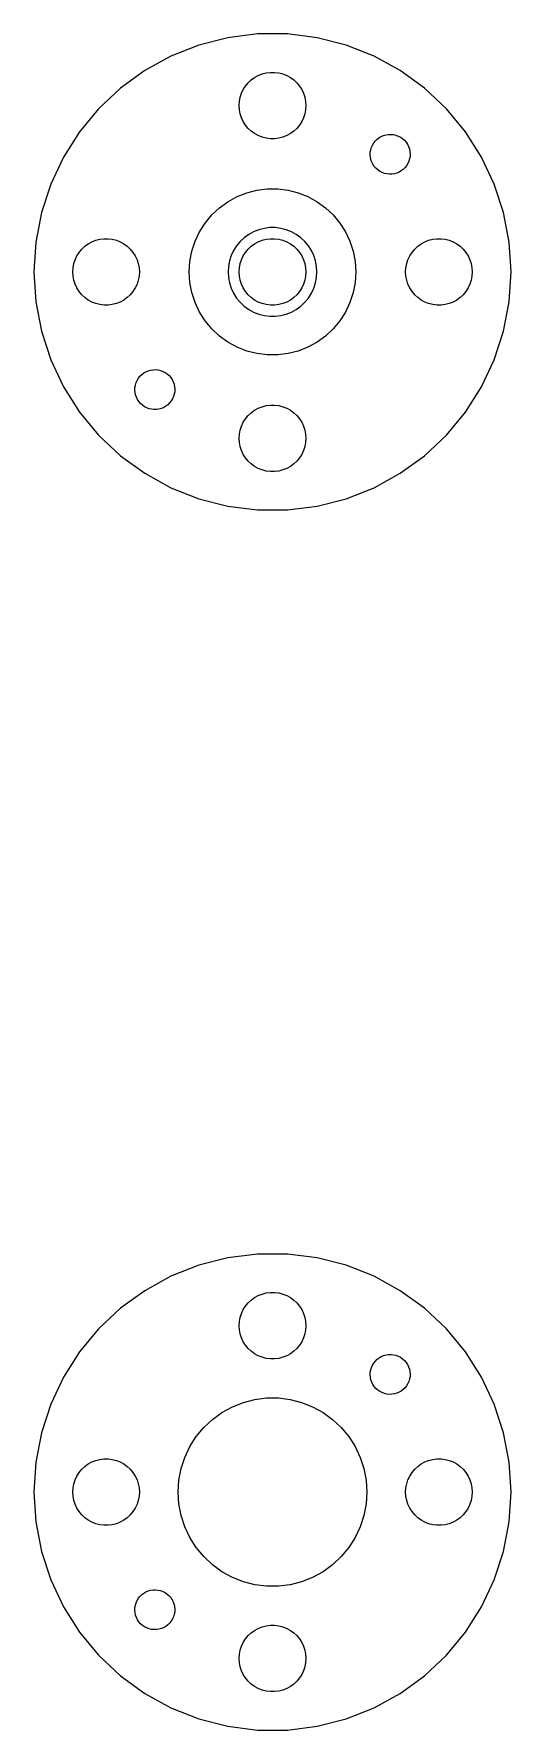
# Model space of a CAD drawing. Header units: metres. Extents: x -22 to 22, y -21 to 351.
# Drawn here: x -21.5 to 21.5, y 198.5 to 351.5 of the extents above; entities that cross this region are included whole.
import ezdxf

# ---------------------------------------------------------------- set-up
doc = ezdxf.new("R2010")
doc.units = ezdxf.units.M

msp = doc.modelspace()

# ---------------------------------------------------------------- linework, layer by layer
for p, q in [((-6.64386, 350.448), (-9.15425, 349.454)), ((-4.02869, 351.119), (-6.64386, 350.448)), ((-1.34999, 351.458), (-4.02869, 351.119)), ((1.34999, 351.458), (-1.34999, 351.458)), ((4.02869, 351.119), (1.34999, 351.458)), ((6.64386, 350.448), (4.02869, 351.119)), ((9.15425, 349.454), (6.64386, 350.448)), ((-9.15425, 349.454), (-11.5203, 348.153)), ((11.5203, 348.153), (9.15425, 349.454)), ((-11.5203, 348.153), (-13.7046, 346.566)), ((-2.1869, 347.054), (-1.91226, 347.312)), ((-1.91226, 347.312), (-1.60747, 347.533)), ((-1.60747, 347.533), (-1.27733, 347.714)), ((-1.27733, 347.714), (-0.927048, 347.853)), ((-0.927048, 347.853), (-0.562134, 347.947)), ((-0.562134, 347.947), (-0.18837, 347.994)), ((-0.18837, 347.994), (0.18837, 347.994)), ((0.18837, 347.994), (0.562134, 347.947)), ((0.562134, 347.947), (0.927048, 347.853)), ((0.927048, 347.853), (1.27733, 347.714)), ((1.27733, 347.714), (1.60747, 347.533)), ((1.60747, 347.533), (1.91226, 347.312)), ((1.91226, 347.312), (2.1869, 347.054)), ((13.7046, 346.566), (11.5203, 348.153)), ((-13.7046, 346.566), (-15.6728, 344.718)), ((-2.97633, 345.376), (-2.90575, 345.746)), ((-2.90575, 345.746), (-2.78932, 346.104)), ((-2.78932, 346.104), (-2.62891, 346.445)), ((-2.62891, 346.445), (-2.42705, 346.763)), ((-2.42705, 346.763), (-2.1869, 347.054)), ((2.1869, 347.054), (2.42705, 346.763)), ((2.42705, 346.763), (2.62891, 346.445)), ((2.62891, 346.445), (2.78932, 346.104)), ((2.78932, 346.104), (2.90575, 345.746)), ((2.90575, 345.746), (2.97633, 345.376)), ((15.6728, 344.718), (13.7046, 346.566)), ((-15.6728, 344.718), (-17.3939, 342.637)), ((-3, 345), (-2.97633, 345.376)), ((-2.97633, 344.624), (-3, 345)), ((-2.90575, 344.254), (-2.97633, 344.624)), ((-2.78932, 343.896), (-2.90575, 344.254)), ((2.90575, 344.254), (2.78932, 343.896)), ((2.97633, 344.624), (2.90575, 344.254)), ((2.97633, 345.376), (3, 345)), ((3, 345), (2.97633, 344.624)), ((17.3939, 342.637), (15.6728, 344.718)), ((-17.3939, 342.637), (-18.8406, 340.358)), ((-2.62891, 343.555), (-2.78932, 343.896)), ((-2.42705, 343.237), (-2.62891, 343.555)), ((-2.1869, 342.946), (-2.42705, 343.237)), ((-1.91226, 342.688), (-2.1869, 342.946)), ((-1.60747, 342.467), (-1.91226, 342.688)), ((1.91226, 342.688), (1.60747, 342.467)), ((2.1869, 342.946), (1.91226, 342.688)), ((2.42705, 343.237), (2.1869, 342.946)), ((2.62891, 343.555), (2.42705, 343.237)), ((2.78932, 343.896), (2.62891, 343.555)), ((18.8406, 340.358), (17.3939, 342.637)), ((-1.27733, 342.286), (-1.60747, 342.467)), ((-0.927048, 342.147), (-1.27733, 342.286)), ((-0.562134, 342.053), (-0.927048, 342.147)), ((-0.18837, 342.006), (-0.562134, 342.053)), ((0.18837, 342.006), (-0.18837, 342.006)), ((0.562134, 342.053), (0.18837, 342.006)), ((0.927048, 342.147), (0.562134, 342.053)), ((1.27733, 342.286), (0.927048, 342.147)), ((1.60747, 342.467), (1.27733, 342.286)), ((8.81685, 340.795), (8.85455, 341.018)), ((8.85455, 341.018), (8.91989, 341.234)), ((8.91989, 341.234), (9.01183, 341.441)), ((9.01183, 341.441), (9.12892, 341.634)), ((9.12892, 341.634), (9.26933, 341.811)), ((9.26933, 341.811), (9.43083, 341.97)), ((9.43083, 341.97), (9.61089, 342.106)), ((9.61089, 342.106), (9.80666, 342.219)), ((9.80666, 342.219), (10.015, 342.307)), ((10.015, 342.307), (10.2328, 342.368)), ((10.2328, 342.368), (10.4564, 342.401)), ((10.4564, 342.401), (10.6824, 342.405)), ((10.6824, 342.405), (10.9072, 342.382)), ((10.9072, 342.382), (11.1272, 342.33)), ((11.1272, 342.33), (11.3391, 342.251)), ((11.3391, 342.251), (11.5394, 342.147)), ((11.5394, 342.147), (11.7251, 342.018)), ((11.7251, 342.018), (11.8931, 341.866)), ((11.8931, 341.866), (12.0407, 341.695)), ((12.0407, 341.695), (12.1658, 341.507)), ((12.1658, 341.507), (12.2663, 341.305)), ((12.2663, 341.305), (12.3407, 341.091)), ((12.3407, 341.091), (12.3877, 340.87)), ((-18.8406, 340.358), (-19.9902, 337.915)), ((8.80739, 340.569), (8.81685, 340.795)), ((8.82631, 340.344), (8.80739, 340.569)), ((8.87331, 340.123), (8.82631, 340.344)), ((8.94765, 339.909), (8.87331, 340.123)), ((9.04814, 339.707), (8.94765, 339.909)), ((9.17323, 339.519), (9.04814, 339.707)), ((9.32094, 339.348), (9.17323, 339.519)), ((12.0851, 339.58), (11.9447, 339.403)), ((12.2022, 339.773), (12.0851, 339.58)), ((12.2941, 339.98), (12.2022, 339.773)), ((12.3594, 340.196), (12.2941, 339.98)), ((12.3971, 340.419), (12.3594, 340.196)), ((12.3877, 340.87), (12.4066, 340.645)), ((12.4066, 340.645), (12.3971, 340.419)), ((19.9902, 337.915), (18.8406, 340.358)), ((9.48892, 339.196), (9.32094, 339.348)), ((9.67455, 339.067), (9.48892, 339.196)), ((9.87486, 338.963), (9.67455, 339.067)), ((10.0867, 338.884), (9.87486, 338.963)), ((10.3068, 338.832), (10.0867, 338.884)), ((10.5316, 338.809), (10.3068, 338.832)), ((10.7576, 338.813), (10.5316, 338.809)), ((10.9812, 338.846), (10.7576, 338.813)), ((11.199, 338.907), (10.9812, 338.846)), ((11.4073, 338.995), (11.199, 338.907)), ((11.6031, 339.108), (11.4073, 338.995)), ((11.7832, 339.244), (11.6031, 339.108)), ((11.9447, 339.403), (11.7832, 339.244)), ((-19.9902, 337.915), (-20.8245, 335.347)), ((-4.01869, 336.332), (-3.19334, 336.786)), ((-3.19334, 336.786), (-2.31763, 337.133)), ((-2.31763, 337.133), (-1.40535, 337.367)), ((-1.40535, 337.367), (-0.470917, 337.485)), ((-0.470917, 337.485), (0.470917, 337.485)), ((0.470917, 337.485), (1.40535, 337.367)), ((1.40535, 337.367), (2.31763, 337.133)), ((2.31763, 337.133), (3.19334, 336.786)), ((3.19334, 336.786), (4.01869, 336.332)), ((20.8245, 335.347), (19.9902, 337.915)), ((-20.8245, 335.347), (-21.3305, 332.695)), ((-6.06763, 334.408), (-5.46725, 335.134)), ((-5.46725, 335.134), (-4.78067, 335.779)), ((-4.78067, 335.779), (-4.01869, 336.332)), ((4.01869, 336.332), (4.78067, 335.779)), ((4.78067, 335.779), (5.46725, 335.134)), ((5.46725, 335.134), (6.06763, 334.408)), ((21.3305, 332.695), (20.8245, 335.347)), ((-6.97331, 332.761), (-6.5723, 333.613)), ((-6.5723, 333.613), (-6.06763, 334.408)), ((-2.1433, 333.377), (-2.54968, 333.082)), ((-1.70311, 333.619), (-2.1433, 333.377)), ((-1.23605, 333.804), (-1.70311, 333.619)), ((-0.749512, 333.929), (-1.23605, 333.804)), ((-0.25116, 333.992), (-0.749512, 333.929)), ((0.25116, 333.992), (-0.25116, 333.992)), ((0.749512, 333.929), (0.25116, 333.992)), ((1.23605, 333.804), (0.749512, 333.929)), ((1.70311, 333.619), (1.23605, 333.804)), ((2.1433, 333.377), (1.70311, 333.619)), ((2.54968, 333.082), (2.1433, 333.377)), ((6.06763, 334.408), (6.5723, 333.613)), ((6.5723, 333.613), (6.97331, 332.761)), ((-21.3305, 332.695), (-21.5, 330)), ((-17.427, 331.763), (-17.1869, 332.054)), ((-17.1869, 332.054), (-16.9123, 332.312)), ((-16.9123, 332.312), (-16.6075, 332.533)), ((-16.6075, 332.533), (-16.2773, 332.714)), ((-16.2773, 332.714), (-15.927, 332.853)), ((-15.927, 332.853), (-15.5621, 332.947)), ((-15.5621, 332.947), (-15.1884, 332.994)), ((-15.1884, 332.994), (-14.8116, 332.994)), ((-14.8116, 332.994), (-14.4379, 332.947)), ((-14.4379, 332.947), (-14.0729, 332.853)), ((-14.0729, 332.853), (-13.7227, 332.714)), ((-13.7227, 332.714), (-13.3925, 332.533)), ((-13.3925, 332.533), (-13.0877, 332.312)), ((-13.0877, 332.312), (-12.8131, 332.054)), ((-12.8131, 332.054), (-12.5729, 331.763)), ((-7.44086, 330.94), (-7.26436, 331.865)), ((-7.26436, 331.865), (-6.97331, 332.761)), ((-3.50522, 331.927), (-3.7191, 331.472)), ((-3.23605, 332.351), (-3.50522, 331.927)), ((-2.91586, 332.738), (-3.23605, 332.351)), ((-2.54968, 333.082), (-2.91586, 332.738)), ((-2.42705, 331.763), (-2.1869, 332.054)), ((-2.1869, 332.054), (-1.91226, 332.312)), ((-1.91226, 332.312), (-1.60747, 332.533)), ((-1.60747, 332.533), (-1.27733, 332.714)), ((-1.27733, 332.714), (-0.927048, 332.853)), ((-0.927048, 332.853), (-0.562134, 332.947)), ((-0.562134, 332.947), (-0.18837, 332.994)), ((-0.18837, 332.994), (0.18837, 332.994)), ((0.18837, 332.994), (0.562134, 332.947)), ((0.562134, 332.947), (0.927048, 332.853)), ((0.927048, 332.853), (1.27733, 332.714)), ((1.27733, 332.714), (1.60747, 332.533)), ((1.60747, 332.533), (1.91226, 332.312)), ((1.91226, 332.312), (2.1869, 332.054)), ((2.1869, 332.054), (2.42705, 331.763)), ((2.91586, 332.738), (2.54968, 333.082)), ((3.23605, 332.351), (2.91586, 332.738)), ((3.50522, 331.927), (3.23605, 332.351)), ((3.7191, 331.472), (3.50522, 331.927)), ((6.97331, 332.761), (7.26436, 331.865)), ((7.26436, 331.865), (7.44086, 330.94)), ((12.5729, 331.763), (12.8131, 332.054)), ((12.8131, 332.054), (13.0877, 332.312)), ((13.0877, 332.312), (13.3925, 332.533)), ((13.3925, 332.533), (13.7227, 332.714)), ((13.7227, 332.714), (14.0729, 332.853)), ((14.0729, 332.853), (14.4379, 332.947)), ((14.4379, 332.947), (14.8116, 332.994)), ((14.8116, 332.994), (15.1884, 332.994)), ((15.1884, 332.994), (15.5621, 332.947)), ((15.5621, 332.947), (15.927, 332.853)), ((15.927, 332.853), (16.2773, 332.714)), ((16.2773, 332.714), (16.6075, 332.533)), ((16.6075, 332.533), (16.9123, 332.312)), ((16.9123, 332.312), (17.1869, 332.054)), ((17.1869, 332.054), (17.427, 331.763)), ((21.5, 330), (21.3305, 332.695)), ((-18, 330), (-17.9763, 330.376)), ((-17.9763, 330.376), (-17.9057, 330.746)), ((-17.9057, 330.746), (-17.7893, 331.104)), ((-17.7893, 331.104), (-17.6289, 331.445)), ((-17.6289, 331.445), (-17.427, 331.763)), ((-12.5729, 331.763), (-12.3711, 331.445)), ((-12.3711, 331.445), (-12.2107, 331.104)), ((-12.2107, 331.104), (-12.0942, 330.746)), ((-12.0942, 330.746), (-12.0237, 330.376)), ((-12.0237, 330.376), (-12, 330)), ((-7.5, 330), (-7.44086, 330.94)), ((-3.96844, 330.501), (-4, 330)), ((-3.87433, 330.995), (-3.96844, 330.501)), ((-3.7191, 331.472), (-3.87433, 330.995)), ((-3, 330), (-2.97633, 330.376)), ((-2.97633, 330.376), (-2.90575, 330.746)), ((-2.90575, 330.746), (-2.78932, 331.104)), ((-2.78932, 331.104), (-2.62891, 331.445)), ((-2.62891, 331.445), (-2.42705, 331.763)), ((2.42705, 331.763), (2.62891, 331.445)), ((2.62891, 331.445), (2.78932, 331.104)), ((2.78932, 331.104), (2.90575, 330.746)), ((2.90575, 330.746), (2.97633, 330.376)), ((2.97633, 330.376), (3, 330)), ((3.87433, 330.995), (3.7191, 331.472)), ((3.96844, 330.501), (3.87433, 330.995)), ((4, 330), (3.96844, 330.501)), ((7.44086, 330.94), (7.5, 330)), ((12, 330), (12.0237, 330.376)), ((12.0237, 330.376), (12.0942, 330.746)), ((12.0942, 330.746), (12.2107, 331.104)), ((12.2107, 331.104), (12.3711, 331.445)), ((12.3711, 331.445), (12.5729, 331.763)), ((17.427, 331.763), (17.6289, 331.445)), ((17.6289, 331.445), (17.7893, 331.104)), ((17.7893, 331.104), (17.9057, 330.746)), ((17.9057, 330.746), (17.9763, 330.376)), ((17.9763, 330.376), (18, 330)), ((-21.5, 330), (-21.3305, 327.305)), ((-17.9763, 329.624), (-18, 330)), ((-17.9057, 329.254), (-17.9763, 329.624)), ((-17.7893, 328.896), (-17.9057, 329.254)), ((-17.6289, 328.555), (-17.7893, 328.896)), ((-12.2107, 328.896), (-12.3711, 328.555)), ((-12.0942, 329.254), (-12.2107, 328.896)), ((-12.0237, 329.624), (-12.0942, 329.254)), ((-12, 330), (-12.0237, 329.624)), ((-7.44086, 329.06), (-7.5, 330)), ((-7.26436, 328.135), (-7.44086, 329.06)), ((-4, 330), (-3.96844, 329.499)), ((-3.96844, 329.499), (-3.87433, 329.005)), ((-3.87433, 329.005), (-3.7191, 328.528)), ((-2.97633, 329.624), (-3, 330)), ((-2.90575, 329.254), (-2.97633, 329.624)), ((-2.78932, 328.896), (-2.90575, 329.254)), ((-2.62891, 328.555), (-2.78932, 328.896)), ((2.78932, 328.896), (2.62891, 328.555)), ((2.90575, 329.254), (2.78932, 328.896)), ((2.97633, 329.624), (2.90575, 329.254)), ((3, 330), (2.97633, 329.624)), ((3.7191, 328.528), (3.87433, 329.005)), ((3.87433, 329.005), (3.96844, 329.499)), ((3.96844, 329.499), (4, 330)), ((7.44086, 329.06), (7.26436, 328.135)), ((7.5, 330), (7.44086, 329.06)), ((12.0237, 329.624), (12, 330)), ((12.0942, 329.254), (12.0237, 329.624)), ((12.2107, 328.896), (12.0942, 329.254)), ((12.3711, 328.555), (12.2107, 328.896)), ((17.7893, 328.896), (17.6289, 328.555)), ((17.9057, 329.254), (17.7893, 328.896)), ((17.9763, 329.624), (17.9057, 329.254)), ((18, 330), (17.9763, 329.624)), ((21.3305, 327.305), (21.5, 330)), ((-21.3305, 327.305), (-20.8245, 324.653)), ((-17.427, 328.237), (-17.6289, 328.555)), ((-17.1869, 327.946), (-17.427, 328.237)), ((-16.9123, 327.688), (-17.1869, 327.946)), ((-16.6075, 327.467), (-16.9123, 327.688)), ((-16.2773, 327.286), (-16.6075, 327.467)), ((-15.927, 327.147), (-16.2773, 327.286)), ((-13.7227, 327.286), (-14.0729, 327.147)), ((-13.3925, 327.467), (-13.7227, 327.286)), ((-13.0877, 327.688), (-13.3925, 327.467)), ((-12.8131, 327.946), (-13.0877, 327.688)), ((-12.5729, 328.237), (-12.8131, 327.946)), ((-12.3711, 328.555), (-12.5729, 328.237)), ((-6.97331, 327.239), (-7.26436, 328.135)), ((-3.7191, 328.528), (-3.50522, 328.073)), ((-3.50522, 328.073), (-3.23605, 327.649)), ((-3.23605, 327.649), (-2.91586, 327.262)), ((-2.91586, 327.262), (-2.54968, 326.918)), ((-2.42705, 328.237), (-2.62891, 328.555)), ((-2.1869, 327.946), (-2.42705, 328.237)), ((-1.91226, 327.688), (-2.1869, 327.946)), ((-1.60747, 327.467), (-1.91226, 327.688)), ((-1.27733, 327.286), (-1.60747, 327.467)), ((-0.927048, 327.147), (-1.27733, 327.286)), ((1.27733, 327.286), (0.927048, 327.147)), ((1.60747, 327.467), (1.27733, 327.286)), ((1.91226, 327.688), (1.60747, 327.467)), ((2.1869, 327.946), (1.91226, 327.688)), ((2.42705, 328.237), (2.1869, 327.946)), ((2.62891, 328.555), (2.42705, 328.237)), ((2.54968, 326.918), (2.91586, 327.262)), ((2.91586, 327.262), (3.23605, 327.649)), ((3.23605, 327.649), (3.50522, 328.073)), ((3.50522, 328.073), (3.7191, 328.528)), ((7.26436, 328.135), (6.97331, 327.239)), ((12.5729, 328.237), (12.3711, 328.555)), ((12.8131, 327.946), (12.5729, 328.237)), ((13.0877, 327.688), (12.8131, 327.946)), ((13.3925, 327.467), (13.0877, 327.688)), ((13.7227, 327.286), (13.3925, 327.467)), ((14.0729, 327.147), (13.7227, 327.286)), ((16.2773, 327.286), (15.927, 327.147)), ((16.6075, 327.467), (16.2773, 327.286)), ((16.9123, 327.688), (16.6075, 327.467)), ((17.1869, 327.946), (16.9123, 327.688)), ((17.427, 328.237), (17.1869, 327.946)), ((17.6289, 328.555), (17.427, 328.237)), ((20.8245, 324.653), (21.3305, 327.305)), ((-15.5621, 327.053), (-15.927, 327.147)), ((-15.1884, 327.006), (-15.5621, 327.053)), ((-14.8116, 327.006), (-15.1884, 327.006)), ((-14.4379, 327.053), (-14.8116, 327.006)), ((-14.0729, 327.147), (-14.4379, 327.053)), ((-6.5723, 326.387), (-6.97331, 327.239)), ((-6.06763, 325.592), (-6.5723, 326.387)), ((-2.54968, 326.918), (-2.1433, 326.623)), ((-2.1433, 326.623), (-1.70311, 326.381)), ((-1.70311, 326.381), (-1.23605, 326.196)), ((-1.23605, 326.196), (-0.749512, 326.071)), ((-0.562134, 327.053), (-0.927048, 327.147)), ((-0.749512, 326.071), (-0.25116, 326.008)), ((-0.18837, 327.006), (-0.562134, 327.053)), ((-0.25116, 326.008), (0.25116, 326.008)), ((0.18837, 327.006), (-0.18837, 327.006)), ((0.562134, 327.053), (0.18837, 327.006)), ((0.25116, 326.008), (0.749512, 326.071)), ((0.927048, 327.147), (0.562134, 327.053)), ((0.749512, 326.071), (1.23605, 326.196)), ((1.23605, 326.196), (1.70311, 326.381)), ((1.70311, 326.381), (2.1433, 326.623)), ((2.1433, 326.623), (2.54968, 326.918)), ((6.5723, 326.387), (6.06763, 325.592)), ((6.97331, 327.239), (6.5723, 326.387)), ((14.4379, 327.053), (14.0729, 327.147)), ((14.8116, 327.006), (14.4379, 327.053)), ((15.1884, 327.006), (14.8116, 327.006)), ((15.5621, 327.053), (15.1884, 327.006)), ((15.927, 327.147), (15.5621, 327.053)), ((-20.8245, 324.653), (-19.9902, 322.085)), ((-5.46725, 324.866), (-6.06763, 325.592)), ((-4.78067, 324.221), (-5.46725, 324.866)), ((-4.01869, 323.668), (-4.78067, 324.221)), ((4.78067, 324.221), (4.01869, 323.668)), ((5.46725, 324.866), (4.78067, 324.221)), ((6.06763, 325.592), (5.46725, 324.866)), ((19.9902, 322.085), (20.8245, 324.653)), ((-3.19334, 323.214), (-4.01869, 323.668)), ((-2.31763, 322.867), (-3.19334, 323.214)), ((-1.40535, 322.633), (-2.31763, 322.867)), ((2.31763, 322.867), (1.40535, 322.633)), ((3.19334, 323.214), (2.31763, 322.867)), ((4.01869, 323.668), (3.19334, 323.214)), ((-19.9902, 322.085), (-18.8406, 319.642)), ((-11.199, 321.093), (-10.9812, 321.154)), ((-10.9812, 321.154), (-10.7576, 321.187)), ((-10.7576, 321.187), (-10.5316, 321.191)), ((-10.5316, 321.191), (-10.3068, 321.168)), ((-10.3068, 321.168), (-10.0867, 321.116)), ((-0.470917, 322.515), (-1.40535, 322.633)), ((0.470917, 322.515), (-0.470917, 322.515)), ((1.40535, 322.633), (0.470917, 322.515)), ((18.8406, 319.642), (19.9902, 322.085)), ((-18.8406, 319.642), (-17.3939, 317.363)), ((-12.3971, 319.581), (-12.3594, 319.804)), ((-12.3594, 319.804), (-12.2941, 320.02)), ((-12.2941, 320.02), (-12.2022, 320.227)), ((-12.2022, 320.227), (-12.0851, 320.42)), ((-12.0851, 320.42), (-11.9447, 320.597)), ((-11.9447, 320.597), (-11.7832, 320.756)), ((-11.7832, 320.756), (-11.6031, 320.892)), ((-11.6031, 320.892), (-11.4073, 321.005)), ((-11.4073, 321.005), (-11.199, 321.093)), ((-10.0867, 321.116), (-9.87486, 321.037)), ((-9.87486, 321.037), (-9.67455, 320.933)), ((-9.67455, 320.933), (-9.48892, 320.804)), ((-9.48892, 320.804), (-9.32094, 320.652)), ((-9.32094, 320.652), (-9.17323, 320.481)), ((-9.17323, 320.481), (-9.04814, 320.293)), ((-9.04814, 320.293), (-8.94765, 320.091)), ((-8.94765, 320.091), (-8.87331, 319.877)), ((-8.87331, 319.877), (-8.82631, 319.656)), ((-8.82631, 319.656), (-8.80739, 319.431)), ((17.3939, 317.363), (18.8406, 319.642)), ((-12.4066, 319.355), (-12.3971, 319.581)), ((-12.3877, 319.13), (-12.4066, 319.355)), ((-12.3407, 318.909), (-12.3877, 319.13)), ((-12.2663, 318.695), (-12.3407, 318.909)), ((-12.1658, 318.493), (-12.2663, 318.695)), ((-12.0407, 318.305), (-12.1658, 318.493)), ((-11.8931, 318.134), (-12.0407, 318.305)), ((-11.7251, 317.982), (-11.8931, 318.134)), ((-9.26933, 318.189), (-9.43083, 318.03)), ((-9.12892, 318.366), (-9.26933, 318.189)), ((-9.01183, 318.559), (-9.12892, 318.366)), ((-8.91989, 318.766), (-9.01183, 318.559)), ((-8.85455, 318.982), (-8.91989, 318.766)), ((-8.81685, 319.205), (-8.85455, 318.982)), ((-8.80739, 319.431), (-8.81685, 319.205)), ((-17.3939, 317.363), (-15.6728, 315.282)), ((-11.5394, 317.853), (-11.7251, 317.982)), ((-11.3391, 317.749), (-11.5394, 317.853)), ((-11.1272, 317.67), (-11.3391, 317.749)), ((-10.9072, 317.618), (-11.1272, 317.67)), ((-10.6824, 317.595), (-10.9072, 317.618)), ((-10.4564, 317.599), (-10.6824, 317.595)), ((-10.2328, 317.632), (-10.4564, 317.599)), ((-10.015, 317.693), (-10.2328, 317.632)), ((-9.80666, 317.781), (-10.015, 317.693)), ((-9.61089, 317.894), (-9.80666, 317.781)), ((-9.43083, 318.03), (-9.61089, 317.894)), ((-2.62891, 316.445), (-2.42705, 316.763)), ((-2.42705, 316.763), (-2.1869, 317.054)), ((-2.1869, 317.054), (-1.91226, 317.312)), ((-1.91226, 317.312), (-1.60747, 317.533)), ((-1.60747, 317.533), (-1.27733, 317.714)), ((-1.27733, 317.714), (-0.927048, 317.853)), ((-0.927048, 317.853), (-0.562134, 317.947)), ((-0.562134, 317.947), (-0.18837, 317.994)), ((-0.18837, 317.994), (0.18837, 317.994)), ((0.18837, 317.994), (0.562134, 317.947)), ((0.562134, 317.947), (0.927048, 317.853)), ((0.927048, 317.853), (1.27733, 317.714)), ((1.27733, 317.714), (1.60747, 317.533)), ((1.60747, 317.533), (1.91226, 317.312)), ((1.91226, 317.312), (2.1869, 317.054)), ((2.1869, 317.054), (2.42705, 316.763)), ((2.42705, 316.763), (2.62891, 316.445)), ((15.6728, 315.282), (17.3939, 317.363)), ((-15.6728, 315.282), (-13.7046, 313.434)), ((-3, 315), (-2.97633, 315.376)), ((-2.97633, 315.376), (-2.90575, 315.746)), ((-2.90575, 315.746), (-2.78932, 316.104)), ((-2.78932, 316.104), (-2.62891, 316.445)), ((2.62891, 316.445), (2.78932, 316.104)), ((2.78932, 316.104), (2.90575, 315.746)), ((2.90575, 315.746), (2.97633, 315.376)), ((2.97633, 315.376), (3, 315)), ((13.7046, 313.434), (15.6728, 315.282)), ((-2.97633, 314.624), (-3, 315)), ((-2.90575, 314.254), (-2.97633, 314.624)), ((-2.78932, 313.896), (-2.90575, 314.254)), ((-2.62891, 313.555), (-2.78932, 313.896)), ((-2.42705, 313.237), (-2.62891, 313.555)), ((2.62891, 313.555), (2.42705, 313.237)), ((2.78932, 313.896), (2.62891, 313.555)), ((2.90575, 314.254), (2.78932, 313.896)), ((2.97633, 314.624), (2.90575, 314.254)), ((3, 315), (2.97633, 314.624)), ((-13.7046, 313.434), (-11.5203, 311.847)), ((-2.1869, 312.946), (-2.42705, 313.237)), ((-1.91226, 312.688), (-2.1869, 312.946)), ((-1.60747, 312.467), (-1.91226, 312.688)), ((-1.27733, 312.286), (-1.60747, 312.467)), ((-0.927048, 312.147), (-1.27733, 312.286)), ((-0.562134, 312.053), (-0.927048, 312.147)), ((-0.18837, 312.006), (-0.562134, 312.053)), ((0.18837, 312.006), (-0.18837, 312.006)), ((0.562134, 312.053), (0.18837, 312.006)), ((0.927048, 312.147), (0.562134, 312.053)), ((1.27733, 312.286), (0.927048, 312.147)), ((1.60747, 312.467), (1.27733, 312.286)), ((1.91226, 312.688), (1.60747, 312.467)), ((2.1869, 312.946), (1.91226, 312.688)), ((2.42705, 313.237), (2.1869, 312.946)), ((11.5203, 311.847), (13.7046, 313.434)), ((-11.5203, 311.847), (-9.15425, 310.546)), ((-9.15425, 310.546), (-6.64386, 309.552)), ((6.64386, 309.552), (9.15425, 310.546)), ((9.15425, 310.546), (11.5203, 311.847)), ((-6.64386, 309.552), (-4.02869, 308.881)), ((4.02869, 308.881), (6.64386, 309.552)), ((-4.02869, 308.881), (-1.34999, 308.542)), ((-1.34999, 308.542), (1.34999, 308.542)), ((1.34999, 308.542), (4.02869, 308.881)), ((-6.64386, 240.448), (-9.15425, 239.454)), ((-4.02869, 241.119), (-6.64386, 240.448)), ((-1.34999, 241.458), (-4.02869, 241.119)), ((1.34999, 241.458), (-1.34999, 241.458)), ((4.02869, 241.119), (1.34999, 241.458)), ((6.64386, 240.448), (4.02869, 241.119)), ((9.15425, 239.454), (6.64386, 240.448)), ((-9.15425, 239.454), (-11.5203, 238.153)), ((11.5203, 238.153), (9.15425, 239.454)), ((-11.5203, 238.153), (-13.7046, 236.566)), ((-2.42705, 236.763), (-2.1869, 237.054)), ((-2.1869, 237.054), (-1.91226, 237.312)), ((-1.91226, 237.312), (-1.60747, 237.533)), ((-1.60747, 237.533), (-1.27733, 237.714)), ((-1.27733, 237.714), (-0.927048, 237.853)), ((-0.927048, 237.853), (-0.562134, 237.947)), ((-0.562134, 237.947), (-0.18837, 237.994)), ((-0.18837, 237.994), (0.18837, 237.994)), ((0.18837, 237.994), (0.562134, 237.947)), ((0.562134, 237.947), (0.927048, 237.853)), ((0.927048, 237.853), (1.27733, 237.714)), ((1.27733, 237.714), (1.60747, 237.533)), ((1.60747, 237.533), (1.91226, 237.312)), ((1.91226, 237.312), (2.1869, 237.054)), ((2.1869, 237.054), (2.42705, 236.763)), ((13.7046, 236.566), (11.5203, 238.153)), ((-13.7046, 236.566), (-15.6728, 234.718)), ((-2.97633, 235.376), (-2.90575, 235.746)), ((-2.90575, 235.746), (-2.78932, 236.104)), ((-2.78932, 236.104), (-2.62891, 236.445)), ((-2.62891, 236.445), (-2.42705, 236.763)), ((2.42705, 236.763), (2.62891, 236.445)), ((2.62891, 236.445), (2.78932, 236.104)), ((2.78932, 236.104), (2.90575, 235.746)), ((2.90575, 235.746), (2.97633, 235.376)), ((15.6728, 234.718), (13.7046, 236.566)), ((-15.6728, 234.718), (-17.3939, 232.637)), ((-3, 235), (-2.97633, 235.376)), ((-2.97633, 234.624), (-3, 235)), ((-2.90575, 234.254), (-2.97633, 234.624)), ((-2.78932, 233.896), (-2.90575, 234.254)), ((2.90575, 234.254), (2.78932, 233.896)), ((2.97633, 234.624), (2.90575, 234.254)), ((2.97633, 235.376), (3, 235)), ((3, 235), (2.97633, 234.624)), ((17.3939, 232.637), (15.6728, 234.718)), ((-17.3939, 232.637), (-18.8406, 230.358)), ((-2.62891, 233.555), (-2.78932, 233.896)), ((-2.42705, 233.237), (-2.62891, 233.555)), ((-2.1869, 232.946), (-2.42705, 233.237)), ((-1.91226, 232.688), (-2.1869, 232.946)), ((-1.60747, 232.467), (-1.91226, 232.688)), ((-1.27733, 232.286), (-1.60747, 232.467)), ((1.60747, 232.467), (1.27733, 232.286)), ((1.91226, 232.688), (1.60747, 232.467)), ((2.1869, 232.946), (1.91226, 232.688)), ((2.42705, 233.237), (2.1869, 232.946)), ((2.62891, 233.555), (2.42705, 233.237)), ((2.78932, 233.896), (2.62891, 233.555)), ((18.8406, 230.358), (17.3939, 232.637)), ((-0.927048, 232.147), (-1.27733, 232.286)), ((-0.562134, 232.053), (-0.927048, 232.147)), ((-0.18837, 232.006), (-0.562134, 232.053)), ((0.18837, 232.006), (-0.18837, 232.006)), ((0.562134, 232.053), (0.18837, 232.006)), ((0.927048, 232.147), (0.562134, 232.053)), ((1.27733, 232.286), (0.927048, 232.147)), ((8.81685, 230.795), (8.85455, 231.018)), ((8.85455, 231.018), (8.91989, 231.234)), ((8.91989, 231.234), (9.01183, 231.441)), ((9.01183, 231.441), (9.12892, 231.634)), ((9.12892, 231.634), (9.26933, 231.811)), ((9.26933, 231.811), (9.43083, 231.97)), ((9.43083, 231.97), (9.61089, 232.106)), ((9.61089, 232.106), (9.80666, 232.219)), ((9.80666, 232.219), (10.015, 232.307)), ((10.015, 232.307), (10.2328, 232.368)), ((10.2328, 232.368), (10.4564, 232.401)), ((10.4564, 232.401), (10.6824, 232.405)), ((10.6824, 232.405), (10.9072, 232.382)), ((10.9072, 232.382), (11.1272, 232.33)), ((11.1272, 232.33), (11.3391, 232.251)), ((11.3391, 232.251), (11.5394, 232.147)), ((11.5394, 232.147), (11.7251, 232.018)), ((11.7251, 232.018), (11.8931, 231.866)), ((11.8931, 231.866), (12.0407, 231.695)), ((12.0407, 231.695), (12.1658, 231.507)), ((12.1658, 231.507), (12.2663, 231.305)), ((12.2663, 231.305), (12.3407, 231.091)), ((12.3407, 231.091), (12.3877, 230.87)), ((-18.8406, 230.358), (-19.9902, 227.915)), ((8.80739, 230.569), (8.81685, 230.795)), ((8.82631, 230.344), (8.80739, 230.569)), ((8.87331, 230.123), (8.82631, 230.344)), ((8.94765, 229.909), (8.87331, 230.123)), ((9.04814, 229.707), (8.94765, 229.909)), ((9.17323, 229.519), (9.04814, 229.707)), ((9.32094, 229.348), (9.17323, 229.519)), ((11.9447, 229.403), (11.7832, 229.244)), ((12.0851, 229.58), (11.9447, 229.403)), ((12.2022, 229.773), (12.0851, 229.58)), ((12.2941, 229.98), (12.2022, 229.773)), ((12.3594, 230.196), (12.2941, 229.98)), ((12.3971, 230.419), (12.3594, 230.196)), ((12.3877, 230.87), (12.4066, 230.645)), ((12.4066, 230.645), (12.3971, 230.419)), ((19.9902, 227.915), (18.8406, 230.358)), ((-19.9902, 227.915), (-20.8245, 225.347)), ((-3.61911, 227.691), (-2.62663, 228.084)), ((-2.62663, 228.084), (-1.59273, 228.349)), ((-1.59273, 228.349), (-0.533707, 228.483)), ((-0.533707, 228.483), (0.533707, 228.483)), ((0.533707, 228.483), (1.59273, 228.349)), ((1.59273, 228.349), (2.62663, 228.084)), ((2.62663, 228.084), (3.61911, 227.691)), ((9.48892, 229.196), (9.32094, 229.348)), ((9.67455, 229.067), (9.48892, 229.196)), ((9.87486, 228.963), (9.67455, 229.067)), ((10.0867, 228.884), (9.87486, 228.963)), ((10.3068, 228.832), (10.0867, 228.884)), ((10.5316, 228.809), (10.3068, 228.832)), ((10.7576, 228.813), (10.5316, 228.809)), ((10.9812, 228.846), (10.7576, 228.813)), ((11.199, 228.907), (10.9812, 228.846)), ((11.4073, 228.995), (11.199, 228.907)), ((11.6031, 229.108), (11.4073, 228.995)), ((11.7832, 229.244), (11.6031, 229.108)), ((20.8245, 225.347), (19.9902, 227.915)), ((-6.19623, 225.819), (-5.41809, 226.549)), ((-5.41809, 226.549), (-4.55452, 227.177)), ((-4.55452, 227.177), (-3.61911, 227.691)), ((3.61911, 227.691), (4.55452, 227.177)), ((4.55452, 227.177), (5.41809, 226.549)), ((5.41809, 226.549), (6.19623, 225.819)), ((-20.8245, 225.347), (-21.3305, 222.695)), ((-7.44859, 224.095), (-6.87663, 224.996)), ((-6.87663, 224.996), (-6.19623, 225.819)), ((6.19623, 225.819), (6.87663, 224.996)), ((6.87663, 224.996), (7.44859, 224.095)), ((21.3305, 222.695), (20.8245, 225.347)), ((-7.90309, 223.129), (-7.44859, 224.095)), ((7.44859, 224.095), (7.90309, 223.129)), ((-21.3305, 222.695), (-21.5, 220)), ((-17.6289, 221.445), (-17.427, 221.763)), ((-17.427, 221.763), (-17.1869, 222.054)), ((-17.1869, 222.054), (-16.9123, 222.312)), ((-16.9123, 222.312), (-16.6075, 222.533)), ((-16.6075, 222.533), (-16.2773, 222.714)), ((-16.2773, 222.714), (-15.927, 222.853)), ((-15.927, 222.853), (-15.5621, 222.947)), ((-15.5621, 222.947), (-15.1884, 222.994)), ((-15.1884, 222.994), (-14.8116, 222.994)), ((-14.8116, 222.994), (-14.4379, 222.947)), ((-14.4379, 222.947), (-14.0729, 222.853)), ((-14.0729, 222.853), (-13.7227, 222.714)), ((-13.7227, 222.714), (-13.3925, 222.533)), ((-13.3925, 222.533), (-13.0877, 222.312)), ((-13.0877, 222.312), (-12.8131, 222.054)), ((-12.8131, 222.054), (-12.5729, 221.763)), ((-12.5729, 221.763), (-12.3711, 221.445)), ((-8.43297, 221.065), (-8.23296, 222.114)), ((-8.23296, 222.114), (-7.90309, 223.129)), ((7.90309, 223.129), (8.23296, 222.114)), ((8.23296, 222.114), (8.43297, 221.065)), ((12.3711, 221.445), (12.5729, 221.763)), ((12.5729, 221.763), (12.8131, 222.054)), ((12.8131, 222.054), (13.0877, 222.312)), ((13.0877, 222.312), (13.3925, 222.533)), ((13.3925, 222.533), (13.7227, 222.714)), ((13.7227, 222.714), (14.0729, 222.853)), ((14.0729, 222.853), (14.4379, 222.947)), ((14.4379, 222.947), (14.8116, 222.994)), ((14.8116, 222.994), (15.1884, 222.994)), ((15.1884, 222.994), (15.5621, 222.947)), ((15.5621, 222.947), (15.927, 222.853)), ((15.927, 222.853), (16.2773, 222.714)), ((16.2773, 222.714), (16.6075, 222.533)), ((16.6075, 222.533), (16.9123, 222.312)), ((16.9123, 222.312), (17.1869, 222.054)), ((17.1869, 222.054), (17.427, 221.763)), ((17.427, 221.763), (17.6289, 221.445)), ((21.5, 220), (21.3305, 222.695)), ((-18, 220), (-17.9763, 220.376)), ((-17.9763, 220.376), (-17.9057, 220.746)), ((-17.9057, 220.746), (-17.7893, 221.104)), ((-17.7893, 221.104), (-17.6289, 221.445)), ((-12.3711, 221.445), (-12.2107, 221.104)), ((-12.2107, 221.104), (-12.0942, 220.746)), ((-12.0942, 220.746), (-12.0237, 220.376)), ((-12.0237, 220.376), (-12, 220)), ((-8.5, 220), (-8.43297, 221.065)), ((8.43297, 221.065), (8.5, 220)), ((12, 220), (12.0237, 220.376)), ((12.0237, 220.376), (12.0942, 220.746)), ((12.0942, 220.746), (12.2107, 221.104)), ((12.2107, 221.104), (12.3711, 221.445)), ((17.6289, 221.445), (17.7893, 221.104)), ((17.7893, 221.104), (17.9057, 220.746)), ((17.9057, 220.746), (17.9763, 220.376)), ((17.9763, 220.376), (18, 220)), ((-21.5, 220), (-21.3305, 217.305)), ((-17.9763, 219.624), (-18, 220)), ((-17.9057, 219.254), (-17.9763, 219.624)), ((-17.7893, 218.896), (-17.9057, 219.254)), ((-17.6289, 218.555), (-17.7893, 218.896)), ((-12.2107, 218.896), (-12.3711, 218.555)), ((-12.0942, 219.254), (-12.2107, 218.896)), ((-12.0237, 219.624), (-12.0942, 219.254)), ((-12, 220), (-12.0237, 219.624)), ((-8.43297, 218.935), (-8.5, 220)), ((-8.23296, 217.886), (-8.43297, 218.935)), ((8.43297, 218.935), (8.23296, 217.886)), ((8.5, 220), (8.43297, 218.935)), ((12.0237, 219.624), (12, 220)), ((12.0942, 219.254), (12.0237, 219.624)), ((12.2107, 218.896), (12.0942, 219.254)), ((12.3711, 218.555), (12.2107, 218.896)), ((17.7893, 218.896), (17.6289, 218.555)), ((17.9057, 219.254), (17.7893, 218.896)), ((17.9763, 219.624), (17.9057, 219.254)), ((18, 220), (17.9763, 219.624)), ((21.3305, 217.305), (21.5, 220)), ((-21.3305, 217.305), (-20.8245, 214.653)), ((-17.427, 218.237), (-17.6289, 218.555)), ((-17.1869, 217.946), (-17.427, 218.237)), ((-16.9123, 217.688), (-17.1869, 217.946)), ((-16.6075, 217.467), (-16.9123, 217.688)), ((-16.2773, 217.286), (-16.6075, 217.467)), ((-15.927, 217.147), (-16.2773, 217.286)), ((-15.5621, 217.053), (-15.927, 217.147)), ((-14.0729, 217.147), (-14.4379, 217.053)), ((-13.7227, 217.286), (-14.0729, 217.147)), ((-13.3925, 217.467), (-13.7227, 217.286)), ((-13.0877, 217.688), (-13.3925, 217.467)), ((-12.8131, 217.946), (-13.0877, 217.688)), ((-12.5729, 218.237), (-12.8131, 217.946)), ((-12.3711, 218.555), (-12.5729, 218.237)), ((-7.90309, 216.871), (-8.23296, 217.886)), ((8.23296, 217.886), (7.90309, 216.871)), ((12.5729, 218.237), (12.3711, 218.555)), ((12.8131, 217.946), (12.5729, 218.237)), ((13.0877, 217.688), (12.8131, 217.946)), ((13.3925, 217.467), (13.0877, 217.688)), ((13.7227, 217.286), (13.3925, 217.467)), ((14.0729, 217.147), (13.7227, 217.286)), ((14.4379, 217.053), (14.0729, 217.147)), ((15.927, 217.147), (15.5621, 217.053)), ((16.2773, 217.286), (15.927, 217.147)), ((16.6075, 217.467), (16.2773, 217.286)), ((16.9123, 217.688), (16.6075, 217.467)), ((17.1869, 217.946), (16.9123, 217.688)), ((17.427, 218.237), (17.1869, 217.946)), ((17.6289, 218.555), (17.427, 218.237)), ((20.8245, 214.653), (21.3305, 217.305)), ((-15.1884, 217.006), (-15.5621, 217.053)), ((-14.8116, 217.006), (-15.1884, 217.006)), ((-14.4379, 217.053), (-14.8116, 217.006)), ((-7.44859, 215.905), (-7.90309, 216.871)), ((-6.87663, 215.004), (-7.44859, 215.905)), ((7.44859, 215.905), (6.87663, 215.004)), ((7.90309, 216.871), (7.44859, 215.905)), ((14.8116, 217.006), (14.4379, 217.053)), ((15.1884, 217.006), (14.8116, 217.006)), ((15.5621, 217.053), (15.1884, 217.006)), ((-20.8245, 214.653), (-19.9902, 212.085)), ((-6.19623, 214.181), (-6.87663, 215.004)), ((-5.41809, 213.451), (-6.19623, 214.181)), ((6.19623, 214.181), (5.41809, 213.451)), ((6.87663, 215.004), (6.19623, 214.181)), ((19.9902, 212.085), (20.8245, 214.653)), ((-4.55452, 212.823), (-5.41809, 213.451)), ((-3.61911, 212.309), (-4.55452, 212.823)), ((4.55452, 212.823), (3.61911, 212.309)), ((5.41809, 213.451), (4.55452, 212.823)), ((-19.9902, 212.085), (-18.8406, 209.642)), ((-11.4073, 211.005), (-11.199, 211.093)), ((-11.199, 211.093), (-10.9812, 211.154)), ((-10.9812, 211.154), (-10.7576, 211.187)), ((-10.7576, 211.187), (-10.5316, 211.191)), ((-10.5316, 211.191), (-10.3068, 211.168)), ((-10.3068, 211.168), (-10.0867, 211.116)), ((-10.0867, 211.116), (-9.87486, 211.037)), ((-9.87486, 211.037), (-9.67455, 210.933)), ((-2.62663, 211.916), (-3.61911, 212.309)), ((-1.59273, 211.651), (-2.62663, 211.916)), ((-0.533707, 211.517), (-1.59273, 211.651)), ((0.533707, 211.517), (-0.533707, 211.517)), ((1.59273, 211.651), (0.533707, 211.517)), ((2.62663, 211.916), (1.59273, 211.651)), ((3.61911, 212.309), (2.62663, 211.916)), ((18.8406, 209.642), (19.9902, 212.085)), ((-18.8406, 209.642), (-17.3939, 207.363)), ((-12.4066, 209.355), (-12.3971, 209.581)), ((-12.3971, 209.581), (-12.3594, 209.804)), ((-12.3594, 209.804), (-12.2941, 210.02)), ((-12.2941, 210.02), (-12.2022, 210.227)), ((-12.2022, 210.227), (-12.0851, 210.42)), ((-12.0851, 210.42), (-11.9447, 210.597)), ((-11.9447, 210.597), (-11.7832, 210.756)), ((-11.7832, 210.756), (-11.6031, 210.892)), ((-11.6031, 210.892), (-11.4073, 211.005)), ((-9.67455, 210.933), (-9.48892, 210.804)), ((-9.48892, 210.804), (-9.32094, 210.652)), ((-9.32094, 210.652), (-9.17323, 210.481)), ((-9.17323, 210.481), (-9.04814, 210.293)), ((-9.04814, 210.293), (-8.94765, 210.091)), ((-8.94765, 210.091), (-8.87331, 209.877)), ((-8.87331, 209.877), (-8.82631, 209.656)), ((-8.82631, 209.656), (-8.80739, 209.431)), ((17.3939, 207.363), (18.8406, 209.642)), ((-12.3877, 209.13), (-12.4066, 209.355)), ((-12.3407, 208.909), (-12.3877, 209.13)), ((-12.2663, 208.695), (-12.3407, 208.909)), ((-12.1658, 208.493), (-12.2663, 208.695)), ((-12.0407, 208.305), (-12.1658, 208.493)), ((-11.8931, 208.134), (-12.0407, 208.305)), ((-11.7251, 207.982), (-11.8931, 208.134)), ((-11.5394, 207.853), (-11.7251, 207.982)), ((-9.43083, 208.03), (-9.61089, 207.894)), ((-9.26933, 208.189), (-9.43083, 208.03)), ((-9.12892, 208.366), (-9.26933, 208.189)), ((-9.01183, 208.559), (-9.12892, 208.366)), ((-8.91989, 208.766), (-9.01183, 208.559)), ((-8.85455, 208.982), (-8.91989, 208.766)), ((-8.81685, 209.205), (-8.85455, 208.982)), ((-8.80739, 209.431), (-8.81685, 209.205)), ((-0.562134, 207.947), (-0.18837, 207.994)), ((-0.18837, 207.994), (0.18837, 207.994)), ((0.18837, 207.994), (0.562134, 207.947)), ((-17.3939, 207.363), (-15.6728, 205.282)), ((-11.3391, 207.749), (-11.5394, 207.853)), ((-11.1272, 207.67), (-11.3391, 207.749)), ((-10.9072, 207.618), (-11.1272, 207.67)), ((-10.6824, 207.595), (-10.9072, 207.618)), ((-10.4564, 207.599), (-10.6824, 207.595)), ((-10.2328, 207.632), (-10.4564, 207.599)), ((-10.015, 207.693), (-10.2328, 207.632)), ((-9.80666, 207.781), (-10.015, 207.693)), ((-9.61089, 207.894), (-9.80666, 207.781)), ((-2.78932, 206.104), (-2.62891, 206.445)), ((-2.62891, 206.445), (-2.42705, 206.763)), ((-2.42705, 206.763), (-2.1869, 207.054)), ((-2.1869, 207.054), (-1.91226, 207.312)), ((-1.91226, 207.312), (-1.60747, 207.533)), ((-1.60747, 207.533), (-1.27733, 207.714)), ((-1.27733, 207.714), (-0.927048, 207.853)), ((-0.927048, 207.853), (-0.562134, 207.947)), ((0.562134, 207.947), (0.927048, 207.853)), ((0.927048, 207.853), (1.27733, 207.714)), ((1.27733, 207.714), (1.60747, 207.533)), ((1.60747, 207.533), (1.91226, 207.312)), ((1.91226, 207.312), (2.1869, 207.054)), ((2.1869, 207.054), (2.42705, 206.763)), ((2.42705, 206.763), (2.62891, 206.445)), ((2.62891, 206.445), (2.78932, 206.104)), ((15.6728, 205.282), (17.3939, 207.363)), ((-15.6728, 205.282), (-13.7046, 203.434)), ((-3, 205), (-2.97633, 205.376)), ((-2.97633, 204.624), (-3, 205)), ((-2.97633, 205.376), (-2.90575, 205.746)), ((-2.90575, 205.746), (-2.78932, 206.104)), ((2.78932, 206.104), (2.90575, 205.746)), ((2.90575, 205.746), (2.97633, 205.376)), ((2.97633, 205.376), (3, 205)), ((3, 205), (2.97633, 204.624)), ((13.7046, 203.434), (15.6728, 205.282)), ((-13.7046, 203.434), (-11.5203, 201.847)), ((-2.90575, 204.254), (-2.97633, 204.624)), ((-2.78932, 203.896), (-2.90575, 204.254)), ((-2.62891, 203.555), (-2.78932, 203.896)), ((-2.42705, 203.237), (-2.62891, 203.555)), ((2.62891, 203.555), (2.42705, 203.237)), ((2.78932, 203.896), (2.62891, 203.555)), ((2.90575, 204.254), (2.78932, 203.896)), ((2.97633, 204.624), (2.90575, 204.254)), ((11.5203, 201.847), (13.7046, 203.434)), ((-2.1869, 202.946), (-2.42705, 203.237)), ((-1.91226, 202.688), (-2.1869, 202.946)), ((-1.60747, 202.467), (-1.91226, 202.688)), ((-1.27733, 202.286), (-1.60747, 202.467)), ((-0.927048, 202.147), (-1.27733, 202.286)), ((-0.562134, 202.053), (-0.927048, 202.147)), ((-0.18837, 202.006), (-0.562134, 202.053)), ((0.18837, 202.006), (-0.18837, 202.006)), ((0.562134, 202.053), (0.18837, 202.006)), ((0.927048, 202.147), (0.562134, 202.053)), ((1.27733, 202.286), (0.927048, 202.147)), ((1.60747, 202.467), (1.27733, 202.286)), ((1.91226, 202.688), (1.60747, 202.467)), ((2.1869, 202.946), (1.91226, 202.688)), ((2.42705, 203.237), (2.1869, 202.946)), ((-11.5203, 201.847), (-9.15425, 200.546)), ((-9.15425, 200.546), (-6.64386, 199.552)), ((6.64386, 199.552), (9.15425, 200.546)), ((9.15425, 200.546), (11.5203, 201.847)), ((-6.64386, 199.552), (-4.02869, 198.881)), ((-4.02869, 198.881), (-1.34999, 198.542)), ((1.34999, 198.542), (4.02869, 198.881)), ((4.02869, 198.881), (6.64386, 199.552)), ((-1.34999, 198.542), (1.34999, 198.542))]:
    msp.add_line(p, q)

doc.saveas('drawing.dxf')
